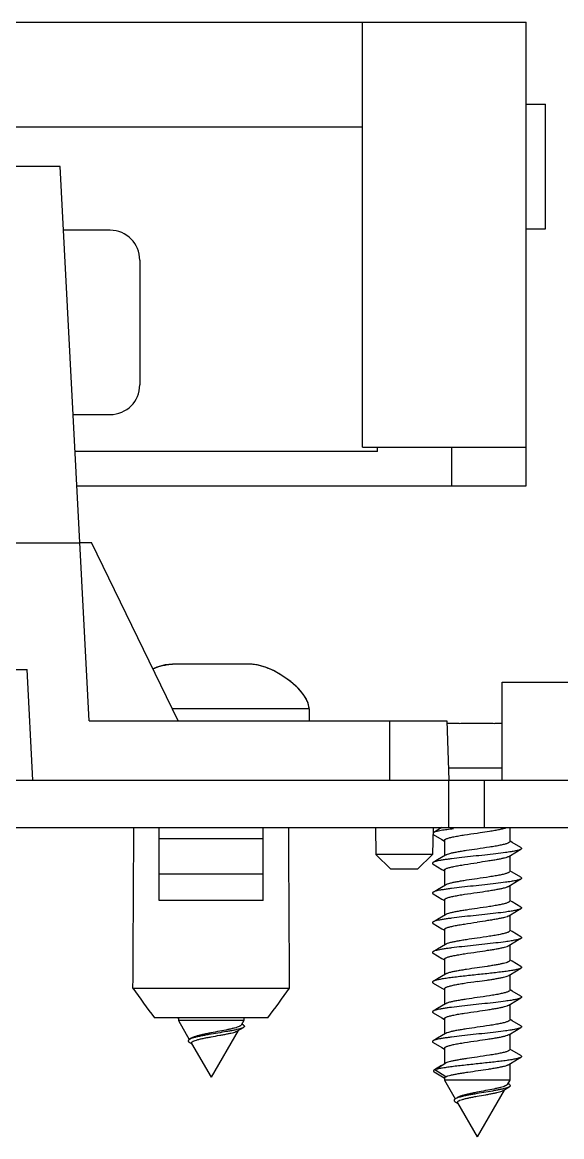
# Model space of a CAD drawing. Extents: x 0 to 420, y -74 to 297.
# Drawn here: x 101.89 to 120.05, y 131.23 to 168.73 of the extents above; entities that cross this region are included whole.
import ezdxf

# ---------------------------------------------------------------- set-up
doc = ezdxf.new("R2010")
doc.units = 0
doc.header["$LTSCALE"] = 23.1
doc.layers.get('0').update_dxf_attribs({"linetype": 'CONTINUOUS'})
doc.layers.add('02___PRT_ALL_AXES', color=7, linetype='CONTINUOUS')

msp = doc.modelspace()

# ---------------------------------------------------------------- linework, layer by layer
at = {"color": 7, "linetype": 'CONTINUOUS'}
for p, q in [((69.748, 168.728), (118.848, 168.728)), ((113.348, 154.428), (113.348, 168.728)), ((118.848, 153.128), (118.848, 168.728)), ((118.848, 165.978), (119.498, 165.978)), ((119.498, 161.778), (119.498, 165.978)), ((69.748, 165.215), (113.348, 165.215)), ((103.166, 163.88), (81.707, 163.88)), ((104.143, 145.228), (103.166, 163.88)), ((104.848, 161.728), (103.279, 161.728)), ((118.848, 161.778), (119.498, 161.778)), ((105.848, 160.728), (105.848, 156.528)), ((103.604, 155.528), (104.848, 155.528)), ((113.848, 154.287), (103.669, 154.287)), ((113.348, 154.428), (118.848, 154.428)), ((113.848, 154.287), (113.848, 154.428)), ((116.348, 153.128), (116.348, 154.428)), ((103.729, 153.128), (118.848, 153.128)), ((98.948, 151.207), (103.83, 151.207)), ((103.829, 151.228), (104.217, 151.228)), ((107.143, 145.228), (104.217, 151.228)), ((107.044, 147.128), (106.948, 147.128)), ((107.044, 147.127), (107.044, 147.128)), ((107.644, 147.128), (107.097, 147.128)), ((107.644, 147.127), (107.644, 147.128)), ((108.739, 147.128), (107.757, 147.128)), ((109.399, 147.128), (108.852, 147.128)), ((108.852, 147.128), (108.852, 147.127)), ((109.548, 147.128), (109.452, 147.128)), ((109.452, 147.128), (109.452, 147.127)), ((98.948, 146.952), (102.053, 146.952)), ((102.248, 143.228), (102.053, 146.952)), ((118.048, 146.528), (129.848, 146.528)), ((118.048, 143.228), (118.048, 146.528)), ((111.548, 145.628), (106.948, 145.628)), ((111.548, 145.628), (111.542, 145.703)), ((111.548, 145.628), (111.548, 145.228)), ((104.143, 145.228), (116.178, 145.228)), ((114.248, 145.228), (114.248, 143.228)), ((116.178, 145.228), (116.248, 143.228)), ((116.594, 145.128), (116.182, 145.128)), ((116.594, 145.127), (116.594, 145.128)), ((117.689, 145.128), (116.707, 145.128)), ((118.048, 145.128), (117.802, 145.128)), ((117.802, 145.128), (117.802, 145.127)), ((118.048, 143.628), (116.234, 143.628)), ((31.698, 143.228), (153.198, 143.228)), ((116.248, 141.628), (116.248, 143.228)), ((117.448, 141.628), (117.448, 143.228)), ((31.698, 141.628), (153.198, 141.628)), ((106.498, 139.177), (106.498, 141.628)), ((109.998, 139.177), (109.998, 141.628)), ((113.776, 141.63), (113.792, 140.728)), ((115.72, 141.63), (115.704, 140.728)), ((115.723, 141.457), (115.715, 141.452)), ((115.715, 141.404), (115.723, 141.399)), ((116.013, 141.628), (115.723, 141.457)), ((115.723, 141.399), (116.018, 141.225)), ((109.998, 141.254), (106.498, 141.254)), ((116.018, 141.225), (116.098, 141.178)), ((118.38, 141.13), (118.298, 141.179)), ((118.673, 140.957), (118.38, 141.13)), ((115.704, 140.728), (113.792, 140.728)), ((114.3, 140.228), (113.792, 140.728)), ((115.196, 140.228), (115.704, 140.728)), ((115.723, 140.399), (116.018, 140.225)), ((106.498, 140.077), (109.998, 140.077)), ((115.196, 140.228), (114.301, 140.228)), ((116.018, 140.225), (116.098, 140.178)), ((118.38, 140.13), (118.298, 140.179)), ((118.673, 139.957), (118.38, 140.13)), ((109.998, 139.177), (106.498, 139.177)), ((115.723, 139.399), (116.018, 139.225)), ((116.018, 139.225), (116.098, 139.178)), ((118.38, 139.13), (118.298, 139.179)), ((118.673, 138.957), (118.38, 139.13)), ((115.723, 138.399), (116.018, 138.225)), ((116.018, 138.225), (116.098, 138.178)), ((118.38, 138.13), (118.298, 138.179)), ((118.673, 137.957), (118.38, 138.13)), ((115.723, 137.399), (116.018, 137.225)), ((116.018, 137.225), (116.098, 137.178)), ((118.38, 137.13), (118.298, 137.179)), ((118.673, 136.957), (118.38, 137.13)), ((118.53, 136.815), (118.673, 136.899)), ((118.673, 136.899), (118.625, 136.878)), ((118.265, 136.658), (118.244, 136.647)), ((118.265, 136.658), (118.53, 136.815)), ((105.607, 136.228), (110.889, 136.228)), ((115.723, 136.399), (116.018, 136.225)), ((116.018, 136.225), (116.098, 136.178)), ((118.38, 136.13), (118.298, 136.179)), ((118.673, 135.957), (118.38, 136.13)), ((115.723, 135.399), (116.018, 135.225)), ((110.156, 135.228), (106.34, 135.228)), ((107.118, 135.228), (107.145, 135.212)), ((109.348, 135.134), (107.148, 135.134)), ((109.339, 134.98), (109.281, 135.015)), ((116.018, 135.225), (116.098, 135.178)), ((118.38, 135.13), (118.298, 135.179)), ((118.673, 134.957), (118.38, 135.13)), ((109.133, 134.787), (109.334, 134.905)), ((107.575, 134.539), (107.513, 134.499)), ((107.525, 134.394), (107.602, 134.348)), ((115.723, 134.399), (116.018, 134.225)), ((116.018, 134.225), (116.098, 134.178)), ((118.38, 134.13), (118.298, 134.179)), ((118.673, 133.957), (118.38, 134.13)), ((116.007, 133.621), (115.771, 133.48)), ((115.772, 133.478), (116.152, 133.709)), ((115.772, 133.478), (115.753, 133.469)), ((115.755, 133.41), (116.095, 133.212)), ((116.152, 133.247), (115.772, 133.478)), ((118.298, 133.134), (116.098, 133.134)), ((118.083, 132.787), (118.284, 132.905)), ((118.289, 132.98), (118.231, 133.015)), ((116.525, 132.539), (116.463, 132.499)), ((116.475, 132.394), (116.552, 132.348))]:
    msp.add_line(p, q, dxfattribs=at)
for points in [[(106.948, 147.128), (106.7, 147.102), (106.419, 147.023), (106.294, 146.97)], [(110.345, 146.911), (110.078, 147.023), (109.796, 147.102), (109.548, 147.128)], [(111.542, 145.703), (111.511, 145.821), (111.458, 145.939), (111.388, 146.056), (111.301, 146.175), (111.197, 146.294), (111.075, 146.415), (110.933, 146.538), (110.767, 146.662), (110.574, 146.787), (110.345, 146.911)], [(116.131, 140.698), (115.865, 140.541), (115.723, 140.457)], [(118.265, 140.658), (118.53, 140.815), (118.673, 140.899)], [(118.265, 139.658), (118.53, 139.815), (118.673, 139.899)], [(116.131, 139.698), (115.865, 139.541), (115.723, 139.457)], [(118.265, 138.658), (118.53, 138.815), (118.673, 138.899)], [(116.131, 138.698), (115.865, 138.541), (115.723, 138.457)], [(116.131, 137.698), (115.865, 137.541), (115.723, 137.457)], [(118.265, 137.658), (118.53, 137.815), (118.673, 137.899)], [(116.131, 136.698), (115.865, 136.541), (115.723, 136.457)], [(118.265, 135.658), (118.53, 135.815), (118.673, 135.899)], [(116.131, 135.698), (115.865, 135.541), (115.723, 135.457)], [(116.131, 134.698), (115.865, 134.541), (115.723, 134.457)], [(118.265, 134.658), (118.53, 134.815), (118.673, 134.899)], [(118.265, 133.658), (118.53, 133.815), (118.673, 133.899)]]:
    msp.add_lwpolyline(points, dxfattribs=at)
for centre, radius, start, end in [((104.848, 160.728), 1, 0, 90), ((104.848, 156.528), 1, 270, 360), ((107.097, 145.818), 1.31, 90.0183, 92.3079), ((107.754, 141.485), 5.643, 89.967, 91.1126), ((108.742, 141.485), 5.643, 88.8874, 90.033), ((109.399, 145.818), 1.31, 87.6921, 89.9817), ((116.704, 139.485), 5.643, 89.967, 91.1126), ((117.692, 139.485), 5.643, 88.8874, 90.033), ((177.94, 188.469), 89.225, 215.83823, 216.63437), ((38.557, 188.469), 89.225, 323.36563, 324.16177)]:
    msp.add_arc(centre, radius, start, end, dxfattribs=at)
for start_param, end_param in [(1.252078, 1.287966), (-1.287966, -1.252078)]:
    msp.add_ellipse((108.248, 92.261), major_axis=(0, 157.547), ratio=0.017455, start_param=start_param, end_param=end_param, dxfattribs=at)
for points, knots in [([(106.292, 146.974), (106.396, 147.018), (106.557, 147.073), (106.779, 147.119), (106.892, 147.128), (106.948, 147.128)], [0, 0, 0, 0, 0.499776, 0.749953, 1, 1, 1, 1]), ([(111.539, 145.721), (111.528, 145.774), (111.493, 145.876), (111.417, 146.017), (111.325, 146.148), (111.186, 146.311), (110.992, 146.496), (110.737, 146.69), (110.463, 146.857), (110.173, 146.994), (109.918, 147.079), (109.708, 147.12), (109.602, 147.128), (109.548, 147.128)], [0, 0, 0, 0, 0.062467, 0.124965, 0.187473, 0.249985, 0.374949, 0.499938, 0.624939, 0.749947, 0.874915, 0.937478, 1, 1, 1, 1]), ([(115.993, 141.53), (115.962, 141.524), (115.905, 141.513), (115.828, 141.496), (115.769, 141.478), (115.736, 141.465), (115.723, 141.457)], [0, 0, 0, 0, 0.340375, 0.621992, 0.842131, 1, 1, 1, 1]), ([(116.403, 141.589), (116.329, 141.58), (116.192, 141.562), (116.055, 141.541), (115.993, 141.53)], [0, 0, 0, 0, 0.542457, 1, 1, 1, 1]), ([(116.098, 141.197), (116.098, 141.21), (116.113, 141.225), (116.132, 141.237), (116.152, 141.248), (116.185, 141.261), (116.231, 141.277), (116.286, 141.292), (116.35, 141.308), (116.451, 141.329), (116.594, 141.356), (116.854, 141.398), (117.058, 141.427), (117.198, 141.447)], [0, 0, 0, 0, 0.033021, 0.045431, 0.059772, 0.094414, 0.137068, 0.187528, 0.24545, 0.310354, 0.458795, 0.627494, 1, 1, 1, 1]), ([(117.198, 141.447), (117.234, 141.452), (117.373, 141.473), (117.512, 141.493), (117.615, 141.509)], [0, 0, 0, 0, 0.255755, 1, 1, 1, 1]), ([(117.615, 141.509), (117.676, 141.519), (117.791, 141.537), (117.95, 141.566), (118.083, 141.595), (118.162, 141.617), (118.196, 141.628)], [0, 0, 0, 0, 0.310643, 0.586603, 0.818785, 1, 1, 1, 1]), ([(118.298, 141.159), (118.298, 141.147), (118.283, 141.132), (118.265, 141.12), (118.244, 141.109), (118.212, 141.095), (118.166, 141.08), (118.11, 141.064), (118.046, 141.049), (117.945, 141.027), (117.802, 141.001), (117.543, 140.959), (117.339, 140.93), (117.198, 140.909)], [0, 0, 0, 0, 0.033019, 0.045428, 0.059769, 0.09441, 0.137065, 0.187526, 0.245449, 0.310354, 0.458795, 0.627494, 1, 1, 1, 1]), ([(118.673, 140.899), (118.664, 140.894), (118.641, 140.884), (118.601, 140.87), (118.551, 140.857), (118.464, 140.837), (118.332, 140.814), (118.11, 140.781), (117.815, 140.745), (117.452, 140.705), (117.071, 140.665), (116.699, 140.625), (116.406, 140.59), (116.195, 140.562), (116.06, 140.542), (115.944, 140.521), (115.849, 140.501), (115.785, 140.484), (115.745, 140.469), (115.73, 140.461), (115.723, 140.457)], [0, 0, 0, 0, 0.010763, 0.024901, 0.042427, 0.063265, 0.114357, 0.176806, 0.287759, 0.412844, 0.543739, 0.671718, 0.788256, 0.839776, 0.885641, 0.92511, 0.957572, 0.982587, 0.992237, 1, 1, 1, 1]), ([(117.198, 140.909), (117.079, 140.892), (116.904, 140.867), (116.678, 140.831), (116.527, 140.805), (116.395, 140.78), (116.284, 140.754), (116.207, 140.732), (116.159, 140.713), (116.139, 140.703), (116.131, 140.698)], [0, 0, 0, 0, 0.331658, 0.486345, 0.628056, 0.753056, 0.858169, 0.940929, 0.973445, 1, 1, 1, 1]), ([(118.265, 140.658), (118.257, 140.653), (118.238, 140.644), (118.19, 140.625), (118.112, 140.603), (118.002, 140.577), (117.869, 140.551), (117.718, 140.525), (117.492, 140.49), (117.317, 140.465), (117.198, 140.447)], [0, 0, 0, 0, 0.026553, 0.059069, 0.141823, 0.246935, 0.371936, 0.513648, 0.668332, 1, 1, 1, 1]), ([(118.673, 140.957), (118.677, 140.955), (118.684, 140.951), (118.692, 140.944), (118.697, 140.936), (118.699, 140.928), (118.697, 140.92), (118.692, 140.913), (118.684, 140.906), (118.677, 140.902), (118.673, 140.899)], [0, 0, 0, 0, 0.164166, 0.297917, 0.406543, 0.500011, 0.593491, 0.702091, 0.835799, 1, 1, 1, 1]), ([(115.723, 140.457), (115.719, 140.455), (115.712, 140.451), (115.704, 140.443), (115.699, 140.436), (115.698, 140.428), (115.699, 140.42), (115.704, 140.413), (115.712, 140.406), (115.719, 140.402), (115.723, 140.399)], [0, 0, 0, 0, 0.164171, 0.297893, 0.406514, 0.499997, 0.593478, 0.702106, 0.835838, 1, 1, 1, 1]), ([(116.098, 140.197), (116.098, 140.21), (116.113, 140.225), (116.132, 140.237), (116.152, 140.248), (116.185, 140.261), (116.231, 140.277), (116.286, 140.292), (116.35, 140.308), (116.451, 140.329), (116.595, 140.356), (116.854, 140.398), (117.058, 140.427), (117.198, 140.447)], [0, 0, 0, 0, 0.033033, 0.045446, 0.059792, 0.094443, 0.137103, 0.187572, 0.245501, 0.310411, 0.458852, 0.627538, 1, 1, 1, 1]), ([(118.673, 139.899), (118.664, 139.894), (118.641, 139.884), (118.601, 139.87), (118.551, 139.857), (118.464, 139.837), (118.332, 139.814), (118.11, 139.781), (117.815, 139.745), (117.452, 139.705), (117.071, 139.665), (116.699, 139.625), (116.406, 139.59), (116.195, 139.562), (116.06, 139.542), (115.944, 139.521), (115.849, 139.501), (115.785, 139.484), (115.745, 139.469), (115.73, 139.461), (115.723, 139.457)], [0, 0, 0, 0, 0.010761, 0.024901, 0.042425, 0.063265, 0.114357, 0.176805, 0.287759, 0.412843, 0.543739, 0.671718, 0.788256, 0.839778, 0.885641, 0.92511, 0.957574, 0.982588, 0.992239, 1, 1, 1, 1]), ([(117.198, 139.909), (117.079, 139.892), (116.904, 139.867), (116.678, 139.831), (116.527, 139.805), (116.395, 139.78), (116.284, 139.754), (116.207, 139.732), (116.159, 139.713), (116.139, 139.703), (116.131, 139.698)], [0, 0, 0, 0, 0.331666, 0.486355, 0.628064, 0.753058, 0.85817, 0.940929, 0.973447, 1, 1, 1, 1]), ([(118.298, 140.159), (118.298, 140.147), (118.283, 140.132), (118.265, 140.12), (118.244, 140.109), (118.212, 140.095), (118.166, 140.08), (118.11, 140.064), (118.046, 140.049), (117.945, 140.027), (117.802, 140.001), (117.543, 139.959), (117.339, 139.93), (117.198, 139.909)], [0, 0, 0, 0, 0.033022, 0.045433, 0.059775, 0.09442, 0.137078, 0.187543, 0.245472, 0.310381, 0.458824, 0.627512, 1, 1, 1, 1]), ([(118.673, 139.957), (118.677, 139.955), (118.684, 139.951), (118.692, 139.944), (118.697, 139.936), (118.699, 139.928), (118.697, 139.92), (118.692, 139.913), (118.684, 139.906), (118.677, 139.902), (118.673, 139.899)], [0, 0, 0, 0, 0.164219, 0.297943, 0.406521, 0.49999, 0.593449, 0.702047, 0.83581, 1, 1, 1, 1]), ([(117.198, 139.447), (117.317, 139.465), (117.492, 139.49), (117.718, 139.525), (117.869, 139.551), (118.002, 139.577), (118.112, 139.603), (118.19, 139.625), (118.238, 139.644), (118.257, 139.653), (118.265, 139.658)], [0, 0, 0, 0, 0.33166, 0.486342, 0.628051, 0.75305, 0.858166, 0.940927, 0.973445, 1, 1, 1, 1]), ([(115.723, 139.457), (115.719, 139.455), (115.712, 139.451), (115.704, 139.444), (115.699, 139.436), (115.698, 139.428), (115.699, 139.42), (115.704, 139.413), (115.712, 139.406), (115.719, 139.402), (115.723, 139.399)], [0, 0, 0, 0, 0.164173, 0.297931, 0.406551, 0.500014, 0.59349, 0.702081, 0.835788, 1, 1, 1, 1]), ([(116.098, 139.197), (116.098, 139.21), (116.113, 139.225), (116.132, 139.237), (116.152, 139.248), (116.185, 139.261), (116.231, 139.277), (116.286, 139.292), (116.35, 139.308), (116.451, 139.329), (116.594, 139.356), (116.854, 139.398), (117.058, 139.427), (117.198, 139.447)], [0, 0, 0, 0, 0.033016, 0.045426, 0.059765, 0.094406, 0.137061, 0.187523, 0.245449, 0.310355, 0.458795, 0.627492, 1, 1, 1, 1]), ([(118.298, 139.159), (118.298, 139.147), (118.283, 139.132), (118.265, 139.12), (118.244, 139.109), (118.212, 139.095), (118.166, 139.08), (118.11, 139.064), (118.046, 139.049), (117.945, 139.027), (117.802, 139.001), (117.543, 138.959), (117.339, 138.93), (117.198, 138.909)], [0, 0, 0, 0, 0.033021, 0.045431, 0.059772, 0.094414, 0.137065, 0.187524, 0.245447, 0.310351, 0.458792, 0.627492, 1, 1, 1, 1]), ([(118.673, 138.899), (118.664, 138.894), (118.641, 138.884), (118.601, 138.87), (118.551, 138.857), (118.464, 138.837), (118.332, 138.814), (118.11, 138.781), (117.815, 138.745), (117.452, 138.705), (117.071, 138.665), (116.699, 138.625), (116.406, 138.59), (116.195, 138.562), (116.06, 138.542), (115.944, 138.521), (115.849, 138.501), (115.785, 138.484), (115.745, 138.469), (115.73, 138.461), (115.723, 138.457)], [0, 0, 0, 0, 0.010763, 0.024902, 0.042427, 0.063266, 0.114358, 0.176807, 0.287759, 0.412844, 0.54374, 0.671719, 0.788256, 0.839778, 0.885643, 0.92511, 0.957574, 0.982589, 0.992239, 1, 1, 1, 1]), ([(117.198, 138.909), (117.079, 138.892), (116.904, 138.867), (116.678, 138.831), (116.527, 138.805), (116.395, 138.78), (116.284, 138.754), (116.207, 138.732), (116.159, 138.713), (116.139, 138.703), (116.131, 138.698)], [0, 0, 0, 0, 0.331667, 0.48636, 0.628075, 0.753072, 0.858181, 0.940933, 0.973447, 1, 1, 1, 1]), ([(118.673, 138.957), (118.677, 138.955), (118.684, 138.951), (118.692, 138.943), (118.697, 138.936), (118.699, 138.928), (118.697, 138.92), (118.692, 138.913), (118.684, 138.906), (118.677, 138.902), (118.673, 138.899)], [0, 0, 0, 0, 0.164187, 0.297898, 0.406505, 0.499988, 0.593461, 0.702091, 0.835837, 1, 1, 1, 1]), ([(115.723, 138.457), (115.719, 138.455), (115.712, 138.451), (115.704, 138.444), (115.699, 138.436), (115.698, 138.428), (115.699, 138.42), (115.704, 138.413), (115.712, 138.406), (115.719, 138.402), (115.723, 138.399)], [0, 0, 0, 0, 0.164207, 0.297961, 0.40654, 0.500001, 0.593463, 0.70204, 0.835789, 1, 1, 1, 1]), ([(116.098, 138.197), (116.098, 138.21), (116.113, 138.225), (116.132, 138.237), (116.152, 138.248), (116.185, 138.261), (116.231, 138.277), (116.286, 138.292), (116.35, 138.308), (116.451, 138.329), (116.594, 138.356), (116.854, 138.398), (117.058, 138.427), (117.198, 138.447)], [0, 0, 0, 0, 0.033024, 0.045434, 0.059776, 0.094419, 0.137072, 0.187534, 0.245459, 0.310365, 0.458808, 0.627506, 1, 1, 1, 1]), ([(118.265, 138.658), (118.257, 138.653), (118.238, 138.644), (118.19, 138.625), (118.112, 138.603), (118.002, 138.577), (117.869, 138.551), (117.718, 138.525), (117.492, 138.49), (117.317, 138.465), (117.198, 138.447)], [0, 0, 0, 0, 0.026553, 0.059069, 0.141823, 0.246935, 0.371936, 0.513648, 0.668332, 1, 1, 1, 1]), ([(118.298, 138.159), (118.298, 138.147), (118.283, 138.132), (118.265, 138.12), (118.244, 138.109), (118.212, 138.095), (118.166, 138.08), (118.11, 138.064), (118.046, 138.049), (117.945, 138.027), (117.802, 138.001), (117.543, 137.959), (117.339, 137.93), (117.198, 137.909)], [0, 0, 0, 0, 0.033018, 0.045428, 0.059769, 0.094412, 0.137068, 0.187532, 0.245461, 0.310368, 0.458808, 0.627499, 1, 1, 1, 1]), ([(118.673, 137.899), (118.664, 137.894), (118.641, 137.884), (118.601, 137.87), (118.551, 137.857), (118.464, 137.837), (118.332, 137.814), (118.11, 137.781), (117.815, 137.745), (117.452, 137.705), (117.071, 137.665), (116.699, 137.625), (116.406, 137.59), (116.195, 137.562), (116.06, 137.542), (115.944, 137.521), (115.849, 137.501), (115.785, 137.484), (115.745, 137.469), (115.73, 137.461), (115.723, 137.457)], [0, 0, 0, 0, 0.010764, 0.024901, 0.042428, 0.063266, 0.114357, 0.176807, 0.287759, 0.412844, 0.54374, 0.671718, 0.788256, 0.839777, 0.885643, 0.92511, 0.957572, 0.982589, 0.992238, 1, 1, 1, 1]), ([(117.198, 137.909), (117.079, 137.892), (116.904, 137.867), (116.678, 137.831), (116.527, 137.805), (116.395, 137.78), (116.284, 137.754), (116.207, 137.732), (116.159, 137.713), (116.139, 137.703), (116.131, 137.698)], [0, 0, 0, 0, 0.331664, 0.486347, 0.628054, 0.75305, 0.858166, 0.940927, 0.973445, 1, 1, 1, 1]), ([(117.198, 137.447), (117.317, 137.465), (117.492, 137.49), (117.718, 137.525), (117.869, 137.551), (118.002, 137.577), (118.112, 137.603), (118.19, 137.625), (118.238, 137.644), (118.257, 137.653), (118.265, 137.658)], [0, 0, 0, 0, 0.331665, 0.486349, 0.628055, 0.753051, 0.858166, 0.940927, 0.973446, 1, 1, 1, 1]), ([(118.673, 137.957), (118.677, 137.955), (118.684, 137.951), (118.692, 137.943), (118.697, 137.936), (118.699, 137.928), (118.697, 137.92), (118.692, 137.913), (118.684, 137.906), (118.677, 137.902), (118.673, 137.899)], [0, 0, 0, 0, 0.164162, 0.297903, 0.406534, 0.500009, 0.593493, 0.702105, 0.835819, 1, 1, 1, 1]), ([(115.723, 137.457), (115.719, 137.455), (115.712, 137.451), (115.704, 137.444), (115.699, 137.436), (115.698, 137.428), (115.699, 137.42), (115.704, 137.413), (115.712, 137.406), (115.719, 137.402), (115.723, 137.399)], [0, 0, 0, 0, 0.164215, 0.297925, 0.406511, 0.499986, 0.593447, 0.702063, 0.835823, 1, 1, 1, 1]), ([(116.098, 137.197), (116.098, 137.21), (116.113, 137.225), (116.132, 137.237), (116.152, 137.248), (116.185, 137.261), (116.231, 137.277), (116.286, 137.292), (116.35, 137.308), (116.451, 137.329), (116.594, 137.356), (116.854, 137.398), (117.058, 137.427), (117.198, 137.447)], [0, 0, 0, 0, 0.033019, 0.04543, 0.059771, 0.094414, 0.137071, 0.187536, 0.245465, 0.310373, 0.458813, 0.627502, 1, 1, 1, 1]), ([(118.625, 136.878), (118.61, 136.873), (118.579, 136.864), (118.503, 136.845), (118.386, 136.823), (118.223, 136.797), (118.032, 136.772), (117.818, 136.746), (117.504, 136.711), (117.181, 136.677), (116.857, 136.642), (116.623, 136.616), (116.406, 136.59), (116.209, 136.564), (116.04, 136.539), (115.918, 136.516), (115.837, 136.498), (115.79, 136.485), (115.753, 136.472), (115.732, 136.462), (115.723, 136.457)], [0, 0, 0, 0, 0.015354, 0.033821, 0.079672, 0.136481, 0.202792, 0.276849, 0.356674, 0.524935, 0.608835, 0.689556, 0.764927, 0.832928, 0.891757, 0.939888, 0.959564, 0.976169, 0.989641, 1, 1, 1, 1]), ([(117.198, 136.909), (117.079, 136.892), (116.904, 136.867), (116.678, 136.831), (116.527, 136.805), (116.395, 136.78), (116.284, 136.754), (116.207, 136.732), (116.159, 136.713), (116.139, 136.703), (116.131, 136.698)], [0, 0, 0, 0, 0.331674, 0.486366, 0.628081, 0.753075, 0.85818, 0.940931, 0.973447, 1, 1, 1, 1]), ([(118.244, 137.109), (118.223, 137.099), (118.171, 137.081), (118.081, 137.057), (117.97, 137.032), (117.84, 137.008), (117.694, 136.983), (117.478, 136.95), (117.311, 136.926), (117.198, 136.909)], [0, 0, 0, 0, 0.066192, 0.153913, 0.261556, 0.386783, 0.526702, 0.677986, 1, 1, 1, 1]), ([(118.298, 137.159), (118.298, 137.155), (118.295, 137.145), (118.284, 137.133), (118.266, 137.12), (118.252, 137.113), (118.244, 137.109)], [0, 0, 0, 0, 0.169076, 0.37943, 0.653487, 1, 1, 1, 1]), ([(118.673, 136.957), (118.677, 136.955), (118.684, 136.951), (118.692, 136.944), (118.697, 136.936), (118.699, 136.928), (118.697, 136.92), (118.692, 136.913), (118.684, 136.906), (118.677, 136.902), (118.673, 136.899)], [0, 0, 0, 0, 0.164153, 0.297897, 0.406491, 0.49993, 0.593367, 0.701931, 0.83569, 1, 1, 1, 1]), ([(117.198, 136.447), (117.311, 136.464), (117.478, 136.488), (117.694, 136.521), (117.84, 136.546), (117.97, 136.57), (118.081, 136.595), (118.171, 136.619), (118.223, 136.637), (118.244, 136.647)], [0, 0, 0, 0, 0.322014, 0.473298, 0.613217, 0.738444, 0.846087, 0.933808, 1, 1, 1, 1]), ([(115.723, 136.457), (115.719, 136.455), (115.712, 136.451), (115.704, 136.443), (115.699, 136.436), (115.698, 136.428), (115.699, 136.42), (115.704, 136.413), (115.712, 136.406), (115.719, 136.402), (115.723, 136.399)], [0, 0, 0, 0, 0.16417, 0.297891, 0.406511, 0.499995, 0.593475, 0.702104, 0.835837, 1, 1, 1, 1]), ([(117.198, 136.447), (117.058, 136.427), (116.854, 136.398), (116.594, 136.356), (116.451, 136.329), (116.35, 136.308), (116.286, 136.292), (116.231, 136.277), (116.185, 136.261), (116.152, 136.248), (116.132, 136.237), (116.113, 136.225), (116.098, 136.21), (116.098, 136.197)], [0, 0, 0, 0, 0.372497, 0.541189, 0.689634, 0.754542, 0.812469, 0.862931, 0.905584, 0.940227, 0.954568, 0.966978, 1, 1, 1, 1]), ([(118.298, 136.159), (118.298, 136.147), (118.283, 136.132), (118.265, 136.12), (118.244, 136.109), (118.212, 136.095), (118.166, 136.08), (118.11, 136.064), (118.046, 136.049), (117.945, 136.027), (117.802, 136.001), (117.543, 135.959), (117.339, 135.93), (117.198, 135.909)], [0, 0, 0, 0, 0.033017, 0.045426, 0.059766, 0.094407, 0.137061, 0.187523, 0.245447, 0.310352, 0.458793, 0.627492, 1, 1, 1, 1]), ([(118.673, 135.899), (118.664, 135.894), (118.641, 135.884), (118.601, 135.87), (118.551, 135.857), (118.464, 135.837), (118.332, 135.814), (118.11, 135.781), (117.815, 135.745), (117.452, 135.705), (117.071, 135.665), (116.699, 135.625), (116.406, 135.59), (116.195, 135.562), (116.06, 135.542), (115.944, 135.521), (115.849, 135.501), (115.785, 135.484), (115.745, 135.469), (115.73, 135.461), (115.723, 135.457)], [0, 0, 0, 0, 0.010761, 0.024901, 0.042425, 0.063265, 0.114357, 0.176805, 0.287759, 0.412843, 0.543739, 0.671718, 0.788256, 0.839777, 0.885641, 0.92511, 0.957573, 0.982588, 0.992239, 1, 1, 1, 1]), ([(117.198, 135.909), (117.079, 135.892), (116.904, 135.867), (116.678, 135.831), (116.527, 135.805), (116.395, 135.78), (116.284, 135.754), (116.207, 135.732), (116.159, 135.713), (116.139, 135.703), (116.131, 135.698)], [0, 0, 0, 0, 0.331659, 0.486343, 0.628054, 0.753054, 0.858169, 0.940929, 0.973446, 1, 1, 1, 1]), ([(118.673, 135.957), (118.677, 135.955), (118.684, 135.951), (118.692, 135.944), (118.697, 135.936), (118.699, 135.928), (118.697, 135.92), (118.692, 135.913), (118.684, 135.906), (118.677, 135.902), (118.673, 135.899)], [0, 0, 0, 0, 0.164217, 0.297953, 0.406529, 0.499994, 0.593453, 0.702041, 0.835801, 1, 1, 1, 1]), ([(115.723, 135.457), (115.719, 135.455), (115.712, 135.451), (115.704, 135.444), (115.699, 135.436), (115.698, 135.428), (115.699, 135.42), (115.704, 135.413), (115.712, 135.406), (115.719, 135.402), (115.723, 135.399)], [0, 0, 0, 0, 0.164167, 0.297919, 0.406546, 0.500013, 0.593493, 0.702093, 0.8358, 1, 1, 1, 1]), ([(116.098, 135.197), (116.098, 135.21), (116.113, 135.225), (116.132, 135.237), (116.152, 135.248), (116.185, 135.261), (116.231, 135.277), (116.286, 135.292), (116.35, 135.308), (116.451, 135.329), (116.595, 135.356), (116.854, 135.398), (117.058, 135.427), (117.198, 135.447)], [0, 0, 0, 0, 0.033023, 0.045434, 0.059777, 0.094422, 0.13708, 0.187545, 0.245474, 0.310382, 0.458826, 0.627517, 1, 1, 1, 1]), ([(117.198, 135.447), (117.317, 135.465), (117.492, 135.49), (117.718, 135.525), (117.869, 135.551), (118.002, 135.577), (118.112, 135.603), (118.19, 135.625), (118.238, 135.644), (118.257, 135.653), (118.265, 135.658)], [0, 0, 0, 0, 0.331667, 0.486357, 0.628069, 0.753063, 0.858173, 0.940929, 0.973447, 1, 1, 1, 1]), ([(107.148, 135.218), (107.148, 135.218), (107.149, 135.223), (107.152, 135.226), (107.155, 135.228)], [0, 0, 0, 0, 0.207113, 1, 1, 1, 1]), ([(118.298, 135.159), (118.298, 135.147), (118.283, 135.132), (118.265, 135.12), (118.244, 135.108), (118.212, 135.095), (118.166, 135.08), (118.11, 135.064), (118.046, 135.049), (117.945, 135.027), (117.802, 135.001), (117.543, 134.959), (117.339, 134.93), (117.198, 134.909)], [0, 0, 0, 0, 0.033024, 0.045435, 0.059777, 0.094422, 0.13708, 0.187545, 0.245474, 0.310383, 0.458826, 0.627518, 1, 1, 1, 1]), ([(109.334, 134.905), (109.319, 134.896), (109.28, 134.879), (109.212, 134.857), (109.124, 134.835), (109.019, 134.812), (108.899, 134.789), (108.717, 134.756), (108.472, 134.716), (108.223, 134.675), (108.027, 134.64), (107.891, 134.613), (107.768, 134.587), (107.663, 134.56), (107.588, 134.535), (107.541, 134.515), (107.521, 134.504), (107.513, 134.499)], [0, 0, 0, 0, 0.028485, 0.067123, 0.11561, 0.173234, 0.23897, 0.311524, 0.470703, 0.636052, 0.71578, 0.790593, 0.858306, 0.916866, 0.964495, 0.983803, 1, 1, 1, 1]), ([(109.263, 134.986), (109.26, 134.982), (109.253, 134.972), (109.237, 134.96), (109.216, 134.948), (109.178, 134.93), (109.118, 134.908), (109.031, 134.883), (108.927, 134.857), (108.761, 134.821), (108.53, 134.776), (108.292, 134.732), (108.099, 134.693), (107.963, 134.664), (107.839, 134.635), (107.731, 134.605), (107.654, 134.579), (107.604, 134.556), (107.584, 134.545), (107.575, 134.539)], [0, 0, 0, 0, 0.008959, 0.020154, 0.033908, 0.050355, 0.091437, 0.143136, 0.204618, 0.274654, 0.433838, 0.604958, 0.689171, 0.769152, 0.842406, 0.90657, 0.959577, 0.981413, 1, 1, 1, 1]), ([(108.248, 134.589), (108.345, 134.607), (108.488, 134.632), (108.674, 134.666), (108.799, 134.69), (108.91, 134.714), (109.003, 134.737), (109.076, 134.76), (109.117, 134.778), (109.133, 134.787)], [0, 0, 0, 0, 0.325464, 0.479477, 0.621368, 0.74713, 0.853547, 0.938244, 1, 1, 1, 1]), ([(109.339, 134.98), (109.344, 134.977), (109.352, 134.972), (109.362, 134.962), (109.368, 134.953), (109.37, 134.939), (109.362, 134.925), (109.348, 134.913), (109.339, 134.908), (109.334, 134.905)], [0, 0, 0, 0, 0.157682, 0.286509, 0.392112, 0.485073, 0.690526, 0.829646, 1, 1, 1, 1]), ([(118.673, 134.899), (118.664, 134.894), (118.641, 134.884), (118.601, 134.87), (118.551, 134.857), (118.464, 134.837), (118.332, 134.814), (118.11, 134.781), (117.815, 134.745), (117.452, 134.705), (117.071, 134.665), (116.699, 134.625), (116.406, 134.59), (116.195, 134.562), (116.06, 134.542), (115.944, 134.521), (115.849, 134.501), (115.785, 134.484), (115.745, 134.469), (115.73, 134.461), (115.723, 134.457)], [0, 0, 0, 0, 0.010762, 0.024902, 0.042426, 0.063266, 0.114358, 0.176806, 0.287759, 0.412844, 0.54374, 0.671719, 0.788256, 0.839778, 0.885642, 0.92511, 0.957574, 0.982589, 0.99224, 1, 1, 1, 1]), ([(117.198, 134.909), (117.079, 134.892), (116.904, 134.867), (116.678, 134.831), (116.527, 134.805), (116.395, 134.78), (116.284, 134.754), (116.207, 134.732), (116.159, 134.713), (116.139, 134.703), (116.131, 134.698)], [0, 0, 0, 0, 0.331668, 0.486358, 0.62807, 0.753064, 0.858173, 0.940929, 0.973447, 1, 1, 1, 1]), ([(118.265, 134.658), (118.257, 134.653), (118.238, 134.644), (118.19, 134.625), (118.112, 134.603), (118.002, 134.577), (117.869, 134.551), (117.718, 134.525), (117.492, 134.49), (117.317, 134.465), (117.198, 134.447)], [0, 0, 0, 0, 0.026553, 0.059069, 0.141823, 0.246935, 0.371936, 0.513648, 0.668332, 1, 1, 1, 1]), ([(118.673, 134.957), (118.677, 134.955), (118.684, 134.951), (118.692, 134.944), (118.697, 134.936), (118.699, 134.928), (118.697, 134.92), (118.692, 134.913), (118.684, 134.906), (118.677, 134.902), (118.673, 134.899)], [0, 0, 0, 0, 0.1642, 0.297907, 0.406506, 0.499986, 0.593453, 0.70208, 0.835833, 1, 1, 1, 1]), ([(107.498, 134.489), (107.494, 134.485), (107.487, 134.478), (107.479, 134.466), (107.475, 134.454), (107.476, 134.441), (107.482, 134.429), (107.497, 134.411), (107.513, 134.401), (107.525, 134.394)], [0, 0, 0, 0, 0.133003, 0.244672, 0.342418, 0.437735, 0.543306, 0.668896, 1, 1, 1, 1]), ([(107.513, 134.499), (107.511, 134.498), (107.507, 134.495), (107.502, 134.491), (107.498, 134.489)], [0, 0, 0, 0, 0.264219, 1, 1, 1, 1]), ([(107.591, 134.366), (107.589, 134.371), (107.585, 134.381), (107.588, 134.398), (107.6, 134.413), (107.618, 134.427), (107.643, 134.441), (107.688, 134.462), (107.76, 134.485), (107.861, 134.512), (107.98, 134.538), (108.111, 134.564), (108.201, 134.581), (108.248, 134.589)], [0, 0, 0, 0, 0.021954, 0.042882, 0.06759, 0.098961, 0.13815, 0.185443, 0.303461, 0.449576, 0.61849, 0.804162, 1, 1, 1, 1]), ([(115.723, 134.457), (115.719, 134.455), (115.712, 134.451), (115.704, 134.444), (115.699, 134.436), (115.698, 134.428), (115.699, 134.42), (115.704, 134.413), (115.712, 134.406), (115.719, 134.402), (115.723, 134.399)], [0, 0, 0, 0, 0.164199, 0.297959, 0.406546, 0.500005, 0.59347, 0.702046, 0.835783, 1, 1, 1, 1]), ([(117.198, 134.447), (117.058, 134.427), (116.854, 134.398), (116.594, 134.356), (116.451, 134.329), (116.35, 134.308), (116.286, 134.292), (116.231, 134.277), (116.185, 134.261), (116.152, 134.248), (116.132, 134.237), (116.113, 134.225), (116.098, 134.21), (116.098, 134.197)], [0, 0, 0, 0, 0.372497, 0.541189, 0.689634, 0.754542, 0.812469, 0.862931, 0.905584, 0.940227, 0.954568, 0.966978, 1, 1, 1, 1]), ([(118.673, 133.899), (118.665, 133.894), (118.643, 133.885), (118.606, 133.872), (118.559, 133.859), (118.478, 133.84), (118.356, 133.818), (118.187, 133.792), (117.991, 133.766), (117.773, 133.741), (117.539, 133.715), (117.215, 133.68), (116.892, 133.646), (116.579, 133.611), (116.365, 133.585), (116.173, 133.559), (116.01, 133.534), (115.893, 133.511), (115.818, 133.493), (115.786, 133.483), (115.772, 133.478)], [0, 0, 0, 0, 0.010359, 0.023832, 0.040436, 0.060112, 0.108243, 0.167072, 0.235074, 0.310444, 0.391165, 0.475065, 0.643326, 0.723151, 0.797208, 0.863519, 0.920328, 0.966179, 0.984646, 1, 1, 1, 1]), ([(117.198, 133.909), (117.085, 133.893), (116.918, 133.869), (116.703, 133.835), (116.557, 133.811), (116.426, 133.786), (116.315, 133.762), (116.225, 133.738), (116.173, 133.719), (116.152, 133.709)], [0, 0, 0, 0, 0.322014, 0.473297, 0.613216, 0.738443, 0.846086, 0.933808, 1, 1, 1, 1]), ([(118.298, 134.159), (118.298, 134.147), (118.283, 134.132), (118.265, 134.12), (118.244, 134.109), (118.212, 134.095), (118.166, 134.08), (118.11, 134.064), (118.046, 134.049), (117.945, 134.027), (117.802, 134.001), (117.543, 133.959), (117.339, 133.93), (117.198, 133.909)], [0, 0, 0, 0, 0.033021, 0.045431, 0.059772, 0.094414, 0.137067, 0.187527, 0.245449, 0.310353, 0.458794, 0.627493, 1, 1, 1, 1]), ([(118.673, 133.957), (118.677, 133.955), (118.684, 133.951), (118.692, 133.943), (118.697, 133.936), (118.699, 133.928), (118.697, 133.92), (118.692, 133.913), (118.684, 133.906), (118.677, 133.902), (118.673, 133.899)], [0, 0, 0, 0, 0.164162, 0.297896, 0.406524, 0.500004, 0.593488, 0.702109, 0.835829, 1, 1, 1, 1]), ([(116.152, 133.247), (116.174, 133.258), (116.228, 133.276), (116.321, 133.301), (116.437, 133.326), (116.572, 133.351), (116.724, 133.377), (116.947, 133.411), (117.235, 133.453), (117.521, 133.494), (117.739, 133.529), (117.884, 133.554), (118.011, 133.579), (118.118, 133.604), (118.192, 133.626), (118.238, 133.644), (118.257, 133.653), (118.265, 133.658)], [0, 0, 0, 0, 0.033778, 0.078779, 0.134113, 0.198511, 0.270393, 0.347962, 0.512211, 0.674674, 0.750057, 0.818965, 0.879687, 0.930764, 0.971067, 0.986962, 1, 1, 1, 1]), ([(115.753, 133.469), (115.749, 133.466), (115.743, 133.462), (115.735, 133.455), (115.73, 133.448), (115.728, 133.437), (115.734, 133.426), (115.744, 133.417), (115.751, 133.413), (115.755, 133.41)], [0, 0, 0, 0, 0.160661, 0.29171, 0.398566, 0.491612, 0.694324, 0.831537, 1, 1, 1, 1]), ([(116.098, 133.218), (116.098, 133.22), (116.101, 133.225), (116.106, 133.229), (116.115, 133.235), (116.13, 133.241), (116.144, 133.245), (116.152, 133.247)], [0, 0, 0, 0, 0.128188, 0.216524, 0.326121, 0.614905, 1, 1, 1, 1]), ([(118.284, 132.905), (118.269, 132.896), (118.23, 132.879), (118.162, 132.857), (118.074, 132.835), (117.969, 132.812), (117.849, 132.789), (117.667, 132.756), (117.422, 132.716), (117.173, 132.675), (116.977, 132.64), (116.841, 132.613), (116.718, 132.587), (116.613, 132.56), (116.538, 132.535), (116.491, 132.515), (116.471, 132.504), (116.463, 132.499)], [0, 0, 0, 0, 0.028485, 0.067123, 0.11561, 0.173234, 0.23897, 0.311524, 0.470703, 0.636052, 0.71578, 0.790593, 0.858306, 0.916866, 0.964495, 0.983803, 1, 1, 1, 1]), ([(118.213, 132.986), (118.21, 132.982), (118.203, 132.972), (118.187, 132.96), (118.166, 132.948), (118.128, 132.93), (118.068, 132.908), (117.981, 132.883), (117.877, 132.857), (117.711, 132.821), (117.48, 132.776), (117.242, 132.732), (117.049, 132.693), (116.913, 132.664), (116.789, 132.635), (116.681, 132.605), (116.604, 132.579), (116.554, 132.556), (116.534, 132.545), (116.525, 132.539)], [0, 0, 0, 0, 0.008959, 0.020154, 0.033908, 0.050355, 0.091437, 0.143136, 0.204618, 0.274654, 0.433838, 0.604958, 0.689171, 0.769152, 0.842406, 0.90657, 0.959577, 0.981413, 1, 1, 1, 1]), ([(117.198, 132.589), (117.295, 132.607), (117.438, 132.632), (117.624, 132.666), (117.749, 132.69), (117.86, 132.714), (117.953, 132.737), (118.026, 132.76), (118.067, 132.778), (118.083, 132.787)], [0, 0, 0, 0, 0.325464, 0.479477, 0.621368, 0.74713, 0.853547, 0.938244, 1, 1, 1, 1]), ([(118.289, 132.98), (118.294, 132.977), (118.302, 132.972), (118.312, 132.962), (118.318, 132.953), (118.32, 132.939), (118.312, 132.925), (118.298, 132.913), (118.289, 132.908), (118.284, 132.905)], [0, 0, 0, 0, 0.157682, 0.286509, 0.392112, 0.485073, 0.690526, 0.829646, 1, 1, 1, 1]), ([(116.448, 132.489), (116.444, 132.485), (116.437, 132.478), (116.429, 132.466), (116.425, 132.454), (116.426, 132.441), (116.432, 132.429), (116.447, 132.411), (116.463, 132.401), (116.475, 132.394)], [0, 0, 0, 0, 0.133003, 0.244672, 0.342418, 0.437735, 0.543306, 0.668896, 1, 1, 1, 1]), ([(116.463, 132.499), (116.461, 132.498), (116.457, 132.495), (116.452, 132.491), (116.448, 132.489)], [0, 0, 0, 0, 0.264219, 1, 1, 1, 1]), ([(116.541, 132.366), (116.539, 132.371), (116.535, 132.381), (116.538, 132.398), (116.55, 132.413), (116.568, 132.427), (116.593, 132.441), (116.638, 132.462), (116.71, 132.485), (116.811, 132.512), (116.93, 132.538), (117.061, 132.564), (117.151, 132.581), (117.198, 132.589)], [0, 0, 0, 0, 0.021954, 0.042882, 0.06759, 0.098961, 0.13815, 0.185443, 0.303461, 0.449576, 0.61849, 0.804162, 1, 1, 1, 1])]:
    msp.add_open_spline(points, degree=3, knots=knots, dxfattribs=at)
msp.add_open_spline([(111.548, 145.628), (111.548, 145.659), (111.545, 145.691), (111.539, 145.721)], degree=3, dxfattribs=at)
at = {"layer": '02___PRT_ALL_AXES', "color": 7, "linetype": 'CONTINUOUS'}
for p, q in [((118.298, 141.628), (118.298, 141.159)), ((116.098, 141.197), (116.098, 140.679)), ((118.298, 140.678), (118.298, 140.159)), ((116.098, 140.197), (116.098, 139.679)), ((118.298, 139.678), (118.298, 139.159)), ((116.098, 139.197), (116.098, 138.679)), ((118.298, 138.678), (118.298, 138.159)), ((116.098, 138.197), (116.098, 137.679)), ((118.298, 137.678), (118.298, 137.159)), ((116.098, 137.197), (116.098, 136.679)), ((118.298, 136.678), (118.298, 136.159)), ((116.098, 136.197), (116.098, 135.679)), ((118.298, 135.678), (118.298, 135.159)), ((107.148, 135.218), (107.148, 135.134)), ((107.148, 135.134), (107.514, 134.5)), ((109.348, 135.134), (109.263, 134.986)), ((109.348, 135.228), (109.348, 135.134)), ((116.098, 135.197), (116.098, 134.679)), ((109.156, 134.8), (108.248, 133.228)), ((118.298, 134.678), (118.298, 134.159)), ((107.591, 134.366), (108.248, 133.228)), ((116.098, 134.197), (116.098, 133.677)), ((118.298, 133.678), (118.298, 133.134)), ((116.098, 133.218), (116.098, 133.134)), ((116.098, 133.134), (116.464, 132.5)), ((118.298, 133.134), (118.213, 132.986)), ((118.106, 132.8), (117.198, 131.228)), ((116.541, 132.366), (117.198, 131.228))]:
    msp.add_line(p, q, dxfattribs=at)

doc.saveas('drawing.dxf')
